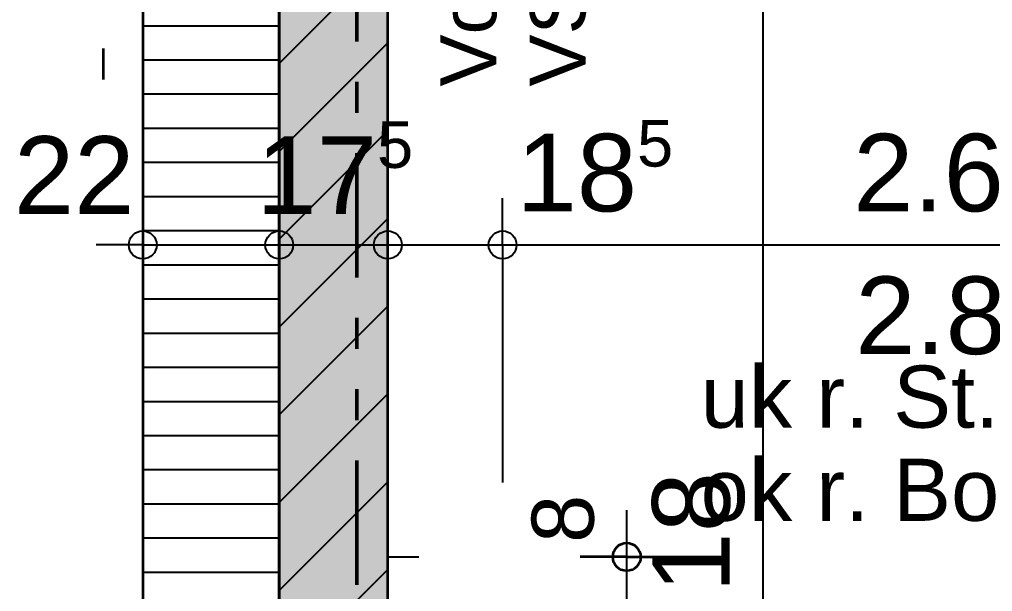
# Model space of a CAD drawing. Header units: centimetres. Extents: x 0.3 to 84.3, y 0.3 to 59.7.
# Drawn here: x 30.823 to 33.959, y 20.182 to 22.025 of the extents above; entities that cross this region are included whole.
import ezdxf

# ---------------------------------------------------------------- set-up
doc = ezdxf.new("R2010")
doc.units = ezdxf.units.CM
for name, pattern in [('AUSGEZOGEN', [0]), ('LINIE_23', [0.79, 0.4, -0.13, 0, -0.13, 0, -0.13]), ('PUNKT', [6.35, 0, -6.35]), ('RAND', [44.45, 12.7, -6.35, 12.7, -6.35, 0, -6.35]), ('VERDECKT', [9.525, 6.35, -3.175])]:
    doc.linetypes.add(name, pattern=pattern)
for name, color, linetype, lineweight in [('Bauachsen grob', 7, 'RAND', 25), ('Daemmung', 7, 'AUSGEZOGEN', 35), ('Fuellflaeche tragende Wände MW', 7, 'AUSGEZOGEN', 25), ('Konstruktion oben', 7, 'VERDECKT', 25), ('Text Koten', 7, 'AUSGEZOGEN', 50), ('Vorhangbrett', 7, 'AUSGEZOGEN', 25), ('Wand Mauerwerk tragend', 7, 'AUSGEZOGEN', 35), ('Werkplan- Ausfuehrungsmasse', 7, 'AUSGEZOGEN', 25)]:
    doc.layers.add(name, color=color, linetype=linetype, lineweight=lineweight)
doc.styles.add('ARIAL', font='ARIAL.TTF')

msp = doc.modelspace()

# ---------------------------------------------------------------- hatches: boundary and pattern name
at = {"layer": 'Fuellflaeche tragende Wände MW', "linetype": 'AUSGEZOGEN', "lineweight": 25}
msp.add_hatch(color=254, dxfattribs=at).paths.add_polyline_path([(32.01, 24.489), (31.66, 24.489), (31.66, 20.134), (32.01, 20.134)])

# ---------------------------------------------------------------- linework, layer by layer
at = {"layer": 'Bauachsen grob', "color": 32, "linetype": 'LINIE_23', "lineweight": 50, "true_color": 0xc36e14}
msp.add_line((31.91, 1.394), (31.91, 57.974), dxfattribs=at)
at = {"layer": 'Daemmung', "color": 7, "linetype": 'AUSGEZOGEN', "lineweight": 35}
for p, q in [((31.22, 24.689), (31.22, 19.354)), ((31.66, 20.134), (31.66, 24.489))]:
    msp.add_line(p, q, dxfattribs=at)
at = {"layer": 'Daemmung', "color": 7, "linetype": 'AUSGEZOGEN', "lineweight": 25}
for points in [[(31.66, 22.004), (31.66, 22.004), (31.22, 22.004)], [(31.66, 21.894), (31.66, 21.894), (31.22, 21.894)], [(31.66, 21.784), (31.66, 21.784), (31.22, 21.784)], [(31.66, 21.784), (31.66, 21.784), (31.22, 21.784)], [(31.66, 21.674), (31.66, 21.674), (31.22, 21.674)], [(31.66, 21.564), (31.66, 21.564), (31.22, 21.564)], [(31.66, 21.454), (31.66, 21.454), (31.22, 21.454)], [(31.66, 21.344), (31.66, 21.344), (31.22, 21.344)], [(31.66, 21.344), (31.66, 21.344), (31.22, 21.344)], [(31.66, 21.234), (31.66, 21.234), (31.22, 21.234)], [(31.66, 21.124), (31.66, 21.124), (31.22, 21.124)], [(31.66, 21.014), (31.66, 21.014), (31.22, 21.014)], [(31.66, 20.904), (31.66, 20.904), (31.22, 20.904)], [(31.66, 20.904), (31.66, 20.904), (31.22, 20.904)], [(31.66, 20.794), (31.66, 20.794), (31.22, 20.794)], [(31.66, 20.684), (31.66, 20.684), (31.22, 20.684)], [(31.66, 20.574), (31.66, 20.574), (31.22, 20.574)], [(31.66, 20.464), (31.66, 20.464), (31.22, 20.464)], [(31.66, 20.464), (31.66, 20.464), (31.22, 20.464)], [(31.66, 20.354), (31.66, 20.354), (31.22, 20.354)], [(31.66, 20.244), (31.66, 20.244), (31.22, 20.244)]]:
    msp.add_lwpolyline(points, dxfattribs=at)
at = {"layer": 'Konstruktion oben', "color": 7, "linetype": 'PUNKT', "lineweight": 35}
msp.add_line((31.092, 47.732), (31.092, 10.796), dxfattribs=at)
at = {"layer": 'Vorhangbrett', "color": 191, "linetype": 'AUSGEZOGEN', "lineweight": 25, "true_color": 0xbe96ea}
for p, q in [((32.78, 20.294), (32.78, 20.444)), ((32.78, 20.134), (32.78, 20.294))]:
    msp.add_line(p, q, dxfattribs=at)
at = {"layer": 'Vorhangbrett', "color": 191, "linetype": 'PUNKT', "lineweight": 25, "true_color": 0xbe96ea}
msp.add_line((32.01, 20.294), (45.57, 20.294), dxfattribs=at)
at = {"layer": 'Vorhangbrett', "color": 191, "linetype": 'AUSGEZOGEN', "lineweight": 35, "true_color": 0xbe96ea}
for q in [(32.63, 20.294), (32.93, 20.294)]:
    msp.add_line((32.78, 20.294), q, dxfattribs=at)
msp.add_circle((32.78, 20.294), 0.045, dxfattribs=at)
at = {"layer": 'Wand Mauerwerk tragend', "color": 7, "linetype": 'AUSGEZOGEN', "lineweight": 35}
for p, q in [((31.66, 24.489), (31.66, 20.134)), ((32.01, 20.134), (32.01, 24.489))]:
    msp.add_line(p, q, dxfattribs=at)
at = {"layer": 'Wand Mauerwerk tragend', "color": 7, "linetype": 'AUSGEZOGEN', "lineweight": 25}
for points in [[(31.66, 21.883), (32.01, 22.233), (32.01, 22.233)], [(31.66, 21.6002), (32.01, 21.9502), (32.01, 21.9502)], [(31.66, 21.3174), (32.01, 21.6674), (32.01, 21.6674)], [(31.66, 21.0345), (32.01, 21.3845), (32.01, 21.3845)], [(31.66, 20.7517), (32.01, 21.1017), (32.01, 21.1017)], [(31.66, 20.4688), (32.01, 20.8188), (32.01, 20.8188)], [(31.66, 20.186), (32.01, 20.536), (32.01, 20.536)], [(31.8909, 20.134), (32.01, 20.2531), (32.01, 20.2531)]]:
    msp.add_lwpolyline(points, dxfattribs=at)
at = {"layer": 'Werkplan- Ausfuehrungsmasse', "color": 7, "linetype": 'AUSGEZOGEN', "lineweight": 25}
for p, q in [((33.22, 20.134), (33.22, 24.489)), ((31.22, 21.299), (31.22, 21.449)), ((31.66, 21.299), (31.66, 21.449)), ((32.01, 21.299), (32.01, 21.449)), ((32.38, 21.299), (32.38, 21.449)), ((31.22, 21.299), (31.07, 21.299)), ((31.22, 21.299), (31.22, 21.149)), ((31.22, 21.299), (31.22, 21.299)), ((31.22, 21.299), (31.66, 21.299)), ((31.66, 21.299), (31.66, 21.149)), ((31.66, 21.299), (31.66, 21.299)), ((31.66, 21.299), (32.01, 21.299)), ((32.01, 21.299), (32.01, 21.149)), ((32.01, 21.299), (32.01, 21.299)), ((32.01, 21.299), (32.38, 21.299)), ((32.38, 21.299), (32.38, 21.149))]:
    msp.add_line(p, q, dxfattribs=at)
for points in [[(32.38, 21.299), (32.38, 21.2912), (32.38, 21.2912), (32.38, 21.0883), (32.38, 21.0883), (32.38, 20.534)], [(32.38, 21.299), (32.6867, 21.299), (32.6867, 21.299), (37.58, 21.299)]]:
    msp.add_lwpolyline(points, dxfattribs=at)
for centre in [(31.22, 21.299), (31.66, 21.299), (32.01, 21.299), (32.38, 21.299)]:
    msp.add_circle(centre, 0.045, dxfattribs=at)

# ---------------------------------------------------------------- texts
at = {"layer": 'Text Koten', "color": 7, "linetype": 'AUSGEZOGEN', "lineweight": 35, "char_height": 0.2, "width": 0.1, "attachment_point": 7, "style": 'ARIAL'}
for s, insert in [('uk\\~r.\\~St.\\~\\~:\\~uk\\~r.\\~De.', (33.0183, 20.7073)), ('ok\\~r.\\~Bo.\\~:\\~+11.49', (33.0183, 20.4073))]:
    msp.add_mtext(s, dxfattribs=dict(at, insert=insert))
at = {"layer": 'Vorhangbrett', "color": 191, "linetype": 'AUSGEZOGEN', "lineweight": 35, "true_color": 0xbe96ea, "attachment_point": 7, "rotation": 90, "style": 'ARIAL'}
for s, insert, char_height, width in [('VS57\\~im\\~Weissp.', (32.702, 21.809), 0.18, 0.09), ('Vorhangschiene', (32.414, 21.809), 0.18, 0.09), ('8', (32.6766, 20.339), 0.2, 0.1)]:
    msp.add_mtext(s, dxfattribs=dict(at, insert=insert, char_height=char_height, width=width))
at = {"layer": 'Werkplan- Ausfuehrungsmasse', "color": 7, "linetype": 'AUSGEZOGEN', "lineweight": 50, "attachment_point": 7, "style": 'ARIAL'}
for s, insert, char_height, width in [('5', (31.9752, 21.5448), 0.15, 0.075), ('5', (32.8135, 21.5491), 0.15, 0.075), ('22', (30.8049, 21.399), 0.25, 0.125), ('17', (31.5867, 21.399), 0.25, 0.125), ('18', (32.425, 21.4033), 0.25, 0.125), ('2.60', (33.5104, 21.4033), 0.25, 0.125), ('2.82', (33.517, 20.9437), 0.25, 0.125)]:
    msp.add_mtext(s, dxfattribs=dict(at, insert=insert, char_height=char_height, width=width))
at = {"layer": 'Werkplan- Ausfuehrungsmasse', "color": 7, "linetype": 'AUSGEZOGEN', "lineweight": 50, "insert": (33.1157, 20.179), "char_height": 0.25, "width": 0.125, "attachment_point": 7, "rotation": 90, "style": 'ARIAL'}
msp.add_mtext('18', dxfattribs=at)

doc.saveas('drawing.dxf')
